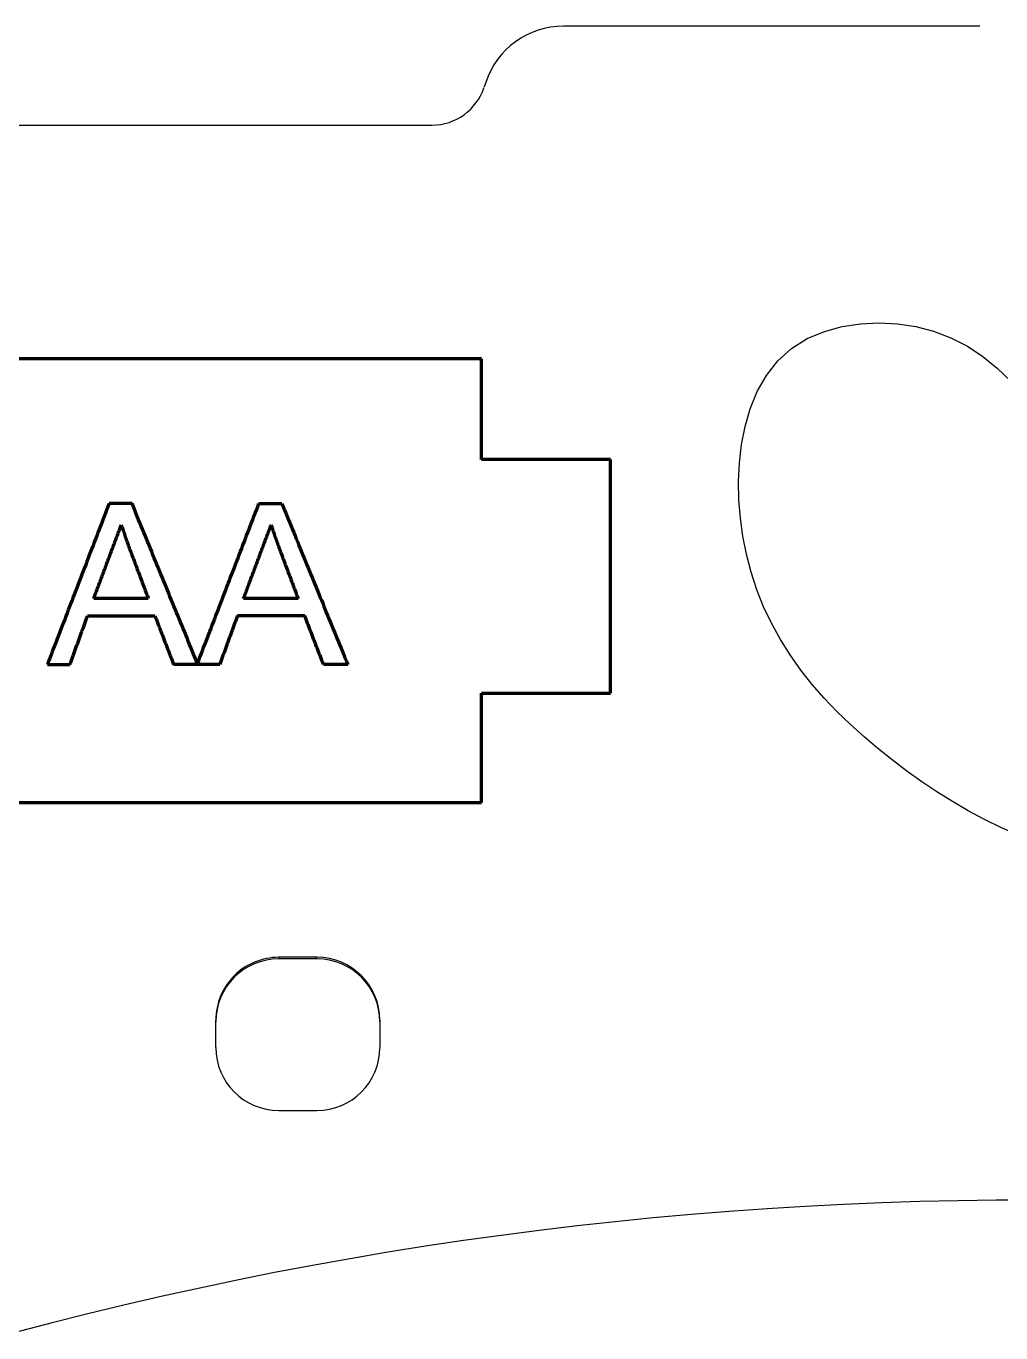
# Model space of a CAD drawing. Header units: millimetres. Extents: x 927 to 1533, y 508 to 795.
# Drawn here: x 1139.59 to 1157.42, y 625.24 to 649.14 of the extents above; entities that cross this region are included whole.
import ezdxf

# ---------------------------------------------------------------- set-up
doc = ezdxf.new("R2010")
doc.units = ezdxf.units.MM
doc.layers.add('1', color=7, linetype='Continuous', true_color=0xffffff)
doc.layers.add('激光切割', color=7, linetype='Continuous')

msp = doc.modelspace()

# ---------------------------------------------------------------- linework, layer by layer
at = {"layer": '1', "color": 1, "linetype": 'Continuous', "lineweight": 70}
for p, q in [((1147.92, 643.052), (1122.417, 643.052)), ((1147.92, 641.214), (1147.92, 643.052)), ((1150.277, 641.214), (1147.92, 641.214)), ((1150.277, 636.938), (1150.277, 641.214)), ((1141.064, 640.286), (1141.042, 640.227)), ((1141.087, 640.345), (1141.064, 640.286)), ((1141.11, 640.404), (1141.087, 640.345)), ((1141.529, 640.404), (1141.11, 640.404)), ((1141.553, 640.345), (1141.529, 640.404)), ((1141.577, 640.287), (1141.553, 640.345)), ((1141.601, 640.228), (1141.577, 640.287)), ((1143.782, 640.228), (1143.804, 640.287)), ((1143.804, 640.287), (1143.827, 640.345)), ((1143.827, 640.345), (1143.849, 640.404)), ((1143.849, 640.404), (1144.269, 640.404)), ((1144.269, 640.404), (1144.293, 640.345)), ((1144.293, 640.345), (1144.317, 640.286)), ((1144.317, 640.286), (1144.341, 640.227)), ((1140.974, 640.051), (1140.952, 639.992)), ((1140.997, 640.11), (1140.974, 640.051)), ((1141.019, 640.169), (1140.997, 640.11)), ((1141.042, 640.227), (1141.019, 640.169)), ((1141.323, 639.991), (1141.333, 640.018)), ((1141.333, 640.018), (1141.339, 639.998)), ((1141.625, 640.17), (1141.601, 640.228)), ((1141.649, 640.111), (1141.625, 640.17)), ((1141.673, 640.053), (1141.649, 640.111)), ((1141.697, 639.994), (1141.673, 640.053)), ((1143.692, 639.994), (1143.714, 640.053)), ((1143.714, 640.053), (1143.737, 640.111)), ((1143.737, 640.111), (1143.759, 640.17)), ((1143.759, 640.17), (1143.782, 640.228)), ((1144.062, 639.991), (1144.073, 640.018)), ((1144.073, 640.018), (1144.079, 639.998)), ((1144.341, 640.227), (1144.365, 640.169)), ((1144.365, 640.169), (1144.389, 640.11)), ((1144.389, 640.11), (1144.413, 640.051)), ((1144.413, 640.051), (1144.437, 639.992)), ((1140.884, 639.816), (1140.861, 639.757)), ((1140.906, 639.875), (1140.884, 639.816)), ((1140.929, 639.933), (1140.906, 639.875)), ((1140.952, 639.992), (1140.929, 639.933)), ((1141.232, 639.749), (1141.242, 639.776)), ((1141.242, 639.776), (1141.252, 639.803)), ((1141.252, 639.803), (1141.263, 639.83)), ((1141.263, 639.83), (1141.273, 639.857)), ((1141.273, 639.857), (1141.283, 639.884)), ((1141.283, 639.884), (1141.293, 639.911)), ((1141.293, 639.911), (1141.303, 639.938)), ((1141.303, 639.938), (1141.313, 639.964)), ((1141.313, 639.964), (1141.323, 639.991)), ((1141.339, 639.998), (1141.346, 639.977)), ((1141.346, 639.977), (1141.353, 639.956)), ((1141.353, 639.956), (1141.359, 639.935)), ((1141.359, 639.935), (1141.367, 639.913)), ((1141.367, 639.913), (1141.374, 639.891)), ((1141.374, 639.891), (1141.382, 639.868)), ((1141.382, 639.868), (1141.389, 639.845)), ((1141.389, 639.845), (1141.397, 639.821)), ((1141.397, 639.821), (1141.406, 639.797)), ((1141.406, 639.797), (1141.414, 639.773)), ((1141.414, 639.773), (1141.423, 639.748)), ((1141.721, 639.936), (1141.697, 639.994)), ((1141.745, 639.877), (1141.721, 639.936)), ((1141.769, 639.819), (1141.745, 639.877)), ((1141.793, 639.76), (1141.769, 639.819)), ((1143.602, 639.76), (1143.624, 639.819)), ((1143.624, 639.819), (1143.647, 639.877)), ((1143.647, 639.877), (1143.669, 639.936)), ((1143.669, 639.936), (1143.692, 639.994)), ((1143.972, 639.749), (1143.982, 639.776)), ((1143.982, 639.776), (1143.992, 639.803)), ((1143.992, 639.803), (1144.002, 639.83)), ((1144.002, 639.83), (1144.012, 639.857)), ((1144.012, 639.857), (1144.022, 639.884)), ((1144.022, 639.884), (1144.032, 639.911)), ((1144.032, 639.911), (1144.042, 639.938)), ((1144.042, 639.938), (1144.052, 639.964)), ((1144.052, 639.964), (1144.062, 639.991)), ((1144.079, 639.998), (1144.085, 639.977)), ((1144.085, 639.977), (1144.092, 639.956)), ((1144.092, 639.956), (1144.099, 639.935)), ((1144.099, 639.935), (1144.106, 639.913)), ((1144.106, 639.913), (1144.113, 639.891)), ((1144.113, 639.891), (1144.121, 639.868)), ((1144.121, 639.868), (1144.129, 639.845)), ((1144.129, 639.845), (1144.137, 639.821)), ((1144.137, 639.821), (1144.145, 639.797)), ((1144.145, 639.797), (1144.154, 639.773)), ((1144.154, 639.773), (1144.162, 639.748)), ((1144.437, 639.992), (1144.461, 639.933)), ((1144.461, 639.933), (1144.485, 639.875)), ((1144.485, 639.875), (1144.509, 639.816)), ((1144.509, 639.816), (1144.533, 639.757)), ((1140.794, 639.581), (1140.771, 639.522)), ((1140.816, 639.639), (1140.794, 639.581)), ((1140.839, 639.698), (1140.816, 639.639)), ((1140.861, 639.757), (1140.839, 639.698)), ((1141.142, 639.506), (1141.152, 639.533)), ((1141.152, 639.533), (1141.162, 639.56)), ((1141.162, 639.56), (1141.172, 639.587)), ((1141.172, 639.587), (1141.182, 639.614)), ((1141.182, 639.614), (1141.192, 639.641)), ((1141.192, 639.641), (1141.202, 639.668)), ((1141.202, 639.668), (1141.212, 639.695)), ((1141.212, 639.695), (1141.222, 639.722)), ((1141.222, 639.722), (1141.232, 639.749)), ((1141.423, 639.748), (1141.432, 639.723)), ((1141.432, 639.723), (1141.441, 639.698)), ((1141.441, 639.698), (1141.45, 639.672)), ((1141.45, 639.672), (1141.46, 639.645)), ((1141.46, 639.645), (1141.469, 639.619)), ((1141.469, 639.619), (1141.479, 639.591)), ((1141.479, 639.591), (1141.49, 639.564)), ((1141.49, 639.564), (1141.5, 639.536)), ((1141.5, 639.536), (1141.511, 639.508)), ((1141.817, 639.702), (1141.793, 639.76)), ((1141.84, 639.643), (1141.817, 639.702)), ((1141.864, 639.585), (1141.84, 639.643)), ((1141.888, 639.526), (1141.864, 639.585)), ((1143.512, 639.526), (1143.535, 639.585)), ((1143.535, 639.585), (1143.557, 639.643)), ((1143.557, 639.643), (1143.58, 639.702)), ((1143.58, 639.702), (1143.602, 639.76)), ((1143.881, 639.506), (1143.891, 639.533)), ((1143.891, 639.533), (1143.901, 639.56)), ((1143.901, 639.56), (1143.911, 639.587)), ((1143.911, 639.587), (1143.921, 639.614)), ((1143.921, 639.614), (1143.931, 639.641)), ((1143.931, 639.641), (1143.942, 639.668)), ((1143.942, 639.668), (1143.952, 639.695)), ((1143.952, 639.695), (1143.962, 639.722)), ((1143.962, 639.722), (1143.972, 639.749)), ((1144.162, 639.748), (1144.171, 639.723)), ((1144.171, 639.723), (1144.18, 639.698)), ((1144.18, 639.698), (1144.19, 639.672)), ((1144.19, 639.672), (1144.199, 639.645)), ((1144.199, 639.645), (1144.209, 639.619)), ((1144.209, 639.619), (1144.219, 639.591)), ((1144.219, 639.591), (1144.229, 639.564)), ((1144.229, 639.564), (1144.239, 639.536)), ((1144.239, 639.536), (1144.25, 639.508)), ((1144.533, 639.757), (1144.558, 639.698)), ((1144.558, 639.698), (1144.582, 639.639)), ((1144.582, 639.639), (1144.606, 639.581)), ((1144.606, 639.581), (1144.63, 639.522)), ((1140.703, 639.345), (1140.681, 639.287)), ((1140.726, 639.404), (1140.703, 639.345)), ((1140.748, 639.463), (1140.726, 639.404)), ((1140.771, 639.522), (1140.748, 639.463)), ((1141.061, 639.291), (1141.071, 639.318)), ((1141.071, 639.318), (1141.081, 639.345)), ((1141.081, 639.345), (1141.091, 639.372)), ((1141.091, 639.372), (1141.101, 639.399)), ((1141.101, 639.399), (1141.111, 639.425)), ((1141.111, 639.425), (1141.121, 639.452)), ((1141.121, 639.452), (1141.131, 639.479)), ((1141.131, 639.479), (1141.142, 639.506)), ((1141.511, 639.508), (1141.521, 639.479)), ((1141.521, 639.479), (1141.532, 639.45)), ((1141.532, 639.45), (1141.543, 639.421)), ((1141.543, 639.421), (1141.554, 639.392)), ((1141.554, 639.392), (1141.565, 639.363)), ((1141.565, 639.363), (1141.576, 639.335)), ((1141.576, 639.335), (1141.587, 639.306)), ((1141.587, 639.306), (1141.597, 639.277)), ((1141.912, 639.468), (1141.888, 639.526)), ((1141.936, 639.409), (1141.912, 639.468)), ((1141.96, 639.351), (1141.936, 639.409)), ((1141.984, 639.292), (1141.96, 639.351)), ((1142.008, 639.234), (1141.984, 639.292)), ((1143.4, 639.234), (1143.422, 639.292)), ((1143.422, 639.292), (1143.445, 639.351)), ((1143.445, 639.351), (1143.467, 639.409)), ((1143.467, 639.409), (1143.49, 639.468)), ((1143.49, 639.468), (1143.512, 639.526)), ((1143.8, 639.291), (1143.81, 639.318)), ((1143.81, 639.318), (1143.821, 639.345)), ((1143.821, 639.345), (1143.831, 639.372)), ((1143.831, 639.372), (1143.841, 639.399)), ((1143.841, 639.399), (1143.851, 639.425)), ((1143.851, 639.425), (1143.861, 639.452)), ((1143.861, 639.452), (1143.871, 639.479)), ((1143.871, 639.479), (1143.881, 639.506)), ((1144.25, 639.508), (1144.261, 639.479)), ((1144.261, 639.479), (1144.272, 639.45)), ((1144.272, 639.45), (1144.283, 639.421)), ((1144.283, 639.421), (1144.293, 639.392)), ((1144.293, 639.392), (1144.304, 639.363)), ((1144.304, 639.363), (1144.315, 639.335)), ((1144.315, 639.335), (1144.326, 639.306)), ((1144.326, 639.306), (1144.337, 639.277)), ((1144.63, 639.522), (1144.654, 639.463)), ((1144.654, 639.463), (1144.678, 639.404)), ((1144.678, 639.404), (1144.702, 639.345)), ((1144.702, 639.345), (1144.726, 639.287)), ((1140.613, 639.11), (1140.59, 639.051)), ((1140.635, 639.169), (1140.613, 639.11)), ((1140.658, 639.228), (1140.635, 639.169)), ((1140.681, 639.287), (1140.658, 639.228)), ((1140.97, 639.048), (1140.98, 639.075)), ((1140.98, 639.075), (1140.99, 639.102)), ((1140.99, 639.102), (1141, 639.129)), ((1141, 639.129), (1141.011, 639.156)), ((1141.011, 639.156), (1141.021, 639.183)), ((1141.021, 639.183), (1141.031, 639.21)), ((1141.031, 639.21), (1141.041, 639.237)), ((1141.041, 639.237), (1141.051, 639.264)), ((1141.051, 639.264), (1141.061, 639.291)), ((1141.597, 639.277), (1141.608, 639.248)), ((1141.608, 639.248), (1141.619, 639.219)), ((1141.619, 639.219), (1141.63, 639.19)), ((1141.63, 639.19), (1141.641, 639.161)), ((1141.641, 639.161), (1141.652, 639.133)), ((1141.652, 639.133), (1141.663, 639.104)), ((1141.663, 639.104), (1141.674, 639.075)), ((1141.674, 639.075), (1141.684, 639.046)), ((1142.032, 639.175), (1142.008, 639.234)), ((1142.056, 639.117), (1142.032, 639.175)), ((1142.08, 639.058), (1142.056, 639.117)), ((1142.104, 639), (1142.08, 639.058)), ((1143.31, 639), (1143.332, 639.058)), ((1143.332, 639.058), (1143.355, 639.117)), ((1143.355, 639.117), (1143.377, 639.175)), ((1143.377, 639.175), (1143.4, 639.234)), ((1143.71, 639.048), (1143.72, 639.075)), ((1143.72, 639.075), (1143.73, 639.102)), ((1143.73, 639.102), (1143.74, 639.129)), ((1143.74, 639.129), (1143.75, 639.156)), ((1143.75, 639.156), (1143.76, 639.183)), ((1143.76, 639.183), (1143.77, 639.21)), ((1143.77, 639.21), (1143.78, 639.237)), ((1143.78, 639.237), (1143.79, 639.264)), ((1143.79, 639.264), (1143.8, 639.291)), ((1144.337, 639.277), (1144.348, 639.248)), ((1144.348, 639.248), (1144.359, 639.219)), ((1144.359, 639.219), (1144.37, 639.19)), ((1144.37, 639.19), (1144.38, 639.161)), ((1144.38, 639.161), (1144.391, 639.133)), ((1144.391, 639.133), (1144.402, 639.104)), ((1144.402, 639.104), (1144.413, 639.075)), ((1144.413, 639.075), (1144.424, 639.046)), ((1144.726, 639.287), (1144.75, 639.228)), ((1144.75, 639.228), (1144.774, 639.169)), ((1144.774, 639.169), (1144.798, 639.11)), ((1144.798, 639.11), (1144.822, 639.051)), ((1140.5, 638.816), (1140.477, 638.757)), ((1140.523, 638.875), (1140.5, 638.816)), ((1140.545, 638.934), (1140.523, 638.875)), ((1140.568, 638.993), (1140.545, 638.934)), ((1140.59, 639.051), (1140.568, 638.993)), ((1140.879, 638.806), (1140.89, 638.833)), ((1140.89, 638.833), (1140.9, 638.86)), ((1140.9, 638.86), (1140.91, 638.886)), ((1140.91, 638.886), (1140.92, 638.913)), ((1140.92, 638.913), (1140.93, 638.94)), ((1140.93, 638.94), (1140.94, 638.967)), ((1140.94, 638.967), (1140.95, 638.994)), ((1140.95, 638.994), (1140.96, 639.021)), ((1140.96, 639.021), (1140.97, 639.048)), ((1141.684, 639.046), (1141.695, 639.017)), ((1141.695, 639.017), (1141.706, 638.988)), ((1141.706, 638.988), (1141.717, 638.959)), ((1141.717, 638.959), (1141.728, 638.931)), ((1141.728, 638.931), (1141.739, 638.902)), ((1141.739, 638.902), (1141.75, 638.873)), ((1141.75, 638.873), (1141.761, 638.844)), ((1141.761, 638.844), (1141.771, 638.815)), ((1141.771, 638.815), (1141.782, 638.786)), ((1142.128, 638.941), (1142.104, 639)), ((1142.152, 638.883), (1142.128, 638.941)), ((1142.176, 638.824), (1142.152, 638.883)), ((1142.199, 638.766), (1142.176, 638.824)), ((1143.22, 638.766), (1143.243, 638.824)), ((1143.243, 638.824), (1143.265, 638.883)), ((1143.265, 638.883), (1143.288, 638.941)), ((1143.288, 638.941), (1143.31, 639)), ((1143.619, 638.806), (1143.629, 638.833)), ((1143.629, 638.833), (1143.639, 638.86)), ((1143.639, 638.86), (1143.649, 638.886)), ((1143.649, 638.886), (1143.659, 638.913)), ((1143.659, 638.913), (1143.669, 638.94)), ((1143.669, 638.94), (1143.679, 638.967)), ((1143.679, 638.967), (1143.69, 638.994)), ((1143.69, 638.994), (1143.7, 639.021)), ((1143.7, 639.021), (1143.71, 639.048)), ((1144.424, 639.046), (1144.435, 639.017)), ((1144.435, 639.017), (1144.446, 638.988)), ((1144.446, 638.988), (1144.457, 638.959)), ((1144.457, 638.959), (1144.467, 638.931)), ((1144.467, 638.931), (1144.478, 638.902)), ((1144.478, 638.902), (1144.489, 638.873)), ((1144.489, 638.873), (1144.5, 638.844)), ((1144.5, 638.844), (1144.511, 638.815)), ((1144.511, 638.815), (1144.522, 638.786)), ((1144.822, 639.051), (1144.846, 638.993)), ((1144.846, 638.993), (1144.87, 638.934)), ((1144.87, 638.934), (1144.894, 638.875)), ((1144.894, 638.875), (1144.918, 638.816)), ((1144.918, 638.816), (1144.942, 638.757)), ((1140.41, 638.581), (1140.387, 638.522)), ((1140.432, 638.64), (1140.41, 638.581)), ((1140.455, 638.699), (1140.432, 638.64)), ((1140.477, 638.757), (1140.455, 638.699)), ((1140.829, 638.671), (1140.839, 638.698)), ((1141.826, 638.671), (1140.829, 638.671)), ((1140.839, 638.698), (1140.849, 638.725)), ((1140.849, 638.725), (1140.859, 638.752)), ((1140.859, 638.752), (1140.869, 638.779)), ((1140.869, 638.779), (1140.879, 638.806)), ((1141.782, 638.786), (1141.793, 638.757)), ((1141.793, 638.757), (1141.804, 638.729)), ((1141.804, 638.729), (1141.815, 638.7)), ((1141.815, 638.7), (1141.826, 638.671)), ((1142.223, 638.707), (1142.199, 638.766)), ((1142.247, 638.649), (1142.223, 638.707)), ((1142.271, 638.59), (1142.247, 638.649)), ((1142.295, 638.532), (1142.271, 638.59)), ((1143.13, 638.532), (1143.153, 638.59)), ((1143.153, 638.59), (1143.175, 638.649)), ((1143.175, 638.649), (1143.198, 638.707)), ((1143.198, 638.707), (1143.22, 638.766)), ((1143.569, 638.671), (1143.579, 638.698)), ((1144.565, 638.671), (1143.569, 638.671)), ((1143.579, 638.698), (1143.589, 638.725)), ((1143.589, 638.725), (1143.599, 638.752)), ((1143.599, 638.752), (1143.609, 638.779)), ((1143.609, 638.779), (1143.619, 638.806)), ((1144.522, 638.786), (1144.533, 638.757)), ((1144.533, 638.757), (1144.543, 638.729)), ((1144.543, 638.729), (1144.554, 638.7)), ((1144.554, 638.7), (1144.565, 638.671)), ((1144.942, 638.757), (1144.966, 638.699)), ((1144.966, 638.699), (1144.991, 638.64)), ((1144.991, 638.64), (1145.015, 638.581)), ((1145.015, 638.581), (1145.039, 638.522)), ((1140.319, 638.346), (1140.297, 638.287)), ((1140.342, 638.404), (1140.319, 638.346)), ((1140.364, 638.463), (1140.342, 638.404)), ((1140.387, 638.522), (1140.364, 638.463)), ((1140.704, 638.319), (1140.711, 638.336)), ((1140.711, 638.336), (1140.717, 638.354)), ((1140.717, 638.354), (1141.946, 638.354)), ((1141.946, 638.354), (1141.953, 638.336)), ((1141.953, 638.336), (1141.96, 638.319)), ((1142.319, 638.473), (1142.295, 638.532)), ((1142.343, 638.415), (1142.319, 638.473)), ((1142.367, 638.356), (1142.343, 638.415)), ((1142.391, 638.298), (1142.367, 638.356)), ((1143.04, 638.298), (1143.063, 638.356)), ((1143.063, 638.356), (1143.085, 638.415)), ((1143.085, 638.415), (1143.108, 638.473)), ((1143.108, 638.473), (1143.13, 638.532)), ((1143.45, 638.336), (1143.444, 638.319)), ((1143.456, 638.354), (1143.45, 638.336)), ((1144.686, 638.354), (1143.456, 638.354)), ((1144.692, 638.336), (1144.686, 638.354)), ((1144.699, 638.319), (1144.692, 638.336)), ((1145.039, 638.522), (1145.063, 638.463)), ((1145.063, 638.463), (1145.087, 638.404)), ((1145.087, 638.404), (1145.111, 638.346)), ((1145.111, 638.346), (1145.135, 638.287)), ((1140.229, 638.11), (1140.206, 638.052)), ((1140.252, 638.169), (1140.229, 638.11)), ((1140.274, 638.228), (1140.252, 638.169)), ((1140.297, 638.287), (1140.274, 638.228)), ((1140.62, 638.087), (1140.626, 638.105)), ((1140.626, 638.105), (1140.633, 638.123)), ((1140.633, 638.123), (1140.639, 638.14)), ((1140.639, 638.14), (1140.646, 638.158)), ((1140.646, 638.158), (1140.652, 638.176)), ((1140.652, 638.176), (1140.659, 638.194)), ((1140.659, 638.194), (1140.665, 638.212)), ((1140.665, 638.212), (1140.672, 638.23)), ((1140.672, 638.23), (1140.678, 638.247)), ((1140.678, 638.247), (1140.685, 638.265)), ((1140.685, 638.265), (1140.691, 638.283)), ((1140.691, 638.283), (1140.698, 638.301)), ((1140.698, 638.301), (1140.704, 638.319)), ((1141.96, 638.319), (1141.967, 638.301)), ((1141.967, 638.301), (1141.974, 638.283)), ((1141.974, 638.283), (1141.98, 638.265)), ((1141.98, 638.265), (1141.987, 638.247)), ((1141.987, 638.247), (1141.994, 638.23)), ((1141.994, 638.23), (1142.001, 638.212)), ((1142.001, 638.212), (1142.008, 638.194)), ((1142.008, 638.194), (1142.015, 638.176)), ((1142.015, 638.176), (1142.022, 638.158)), ((1142.022, 638.158), (1142.028, 638.14)), ((1142.028, 638.14), (1142.035, 638.123)), ((1142.035, 638.123), (1142.042, 638.105)), ((1142.042, 638.105), (1142.049, 638.087)), ((1142.415, 638.239), (1142.391, 638.298)), ((1142.439, 638.181), (1142.415, 638.239)), ((1142.463, 638.122), (1142.439, 638.181)), ((1142.487, 638.064), (1142.463, 638.122)), ((1142.951, 638.064), (1142.973, 638.122)), ((1142.973, 638.122), (1142.995, 638.181)), ((1142.995, 638.181), (1143.018, 638.239)), ((1143.018, 638.239), (1143.04, 638.298)), ((1143.366, 638.105), (1143.359, 638.087)), ((1143.372, 638.123), (1143.366, 638.105)), ((1143.379, 638.14), (1143.372, 638.123)), ((1143.385, 638.158), (1143.379, 638.14)), ((1143.392, 638.176), (1143.385, 638.158)), ((1143.398, 638.194), (1143.392, 638.176)), ((1143.405, 638.212), (1143.398, 638.194)), ((1143.411, 638.23), (1143.405, 638.212)), ((1143.418, 638.247), (1143.411, 638.23)), ((1143.424, 638.265), (1143.418, 638.247)), ((1143.431, 638.283), (1143.424, 638.265)), ((1143.437, 638.301), (1143.431, 638.283)), ((1143.444, 638.319), (1143.437, 638.301)), ((1144.706, 638.301), (1144.699, 638.319)), ((1144.713, 638.283), (1144.706, 638.301)), ((1144.72, 638.265), (1144.713, 638.283)), ((1144.727, 638.247), (1144.72, 638.265)), ((1144.734, 638.23), (1144.727, 638.247)), ((1144.74, 638.212), (1144.734, 638.23)), ((1144.747, 638.194), (1144.74, 638.212)), ((1144.754, 638.176), (1144.747, 638.194)), ((1144.761, 638.158), (1144.754, 638.176)), ((1144.768, 638.14), (1144.761, 638.158)), ((1144.775, 638.123), (1144.768, 638.14)), ((1144.782, 638.105), (1144.775, 638.123)), ((1144.788, 638.087), (1144.782, 638.105)), ((1145.135, 638.287), (1145.159, 638.228)), ((1145.159, 638.228), (1145.183, 638.169)), ((1145.183, 638.169), (1145.207, 638.11)), ((1145.207, 638.11), (1145.231, 638.052)), ((1140.139, 637.875), (1140.116, 637.816)), ((1140.161, 637.934), (1140.139, 637.875)), ((1140.184, 637.993), (1140.161, 637.934)), ((1140.206, 638.052), (1140.184, 637.993)), ((1140.536, 637.855), (1140.542, 637.873)), ((1140.542, 637.873), (1140.549, 637.891)), ((1140.549, 637.891), (1140.555, 637.909)), ((1140.555, 637.909), (1140.562, 637.927)), ((1140.562, 637.927), (1140.568, 637.945)), ((1140.568, 637.945), (1140.575, 637.962)), ((1140.575, 637.962), (1140.581, 637.98)), ((1140.581, 637.98), (1140.588, 637.998)), ((1140.588, 637.998), (1140.594, 638.016)), ((1140.594, 638.016), (1140.601, 638.034)), ((1140.601, 638.034), (1140.607, 638.051)), ((1140.607, 638.051), (1140.614, 638.069)), ((1140.614, 638.069), (1140.62, 638.087)), ((1142.049, 638.087), (1142.056, 638.069)), ((1142.056, 638.069), (1142.063, 638.051)), ((1142.063, 638.051), (1142.07, 638.034)), ((1142.07, 638.034), (1142.076, 638.016)), ((1142.076, 638.016), (1142.083, 637.998)), ((1142.083, 637.998), (1142.09, 637.98)), ((1142.09, 637.98), (1142.097, 637.962)), ((1142.097, 637.962), (1142.104, 637.945)), ((1142.104, 637.945), (1142.111, 637.927)), ((1142.111, 637.927), (1142.118, 637.909)), ((1142.118, 637.909), (1142.124, 637.891)), ((1142.124, 637.891), (1142.131, 637.873)), ((1142.131, 637.873), (1142.138, 637.855)), ((1142.511, 638.005), (1142.487, 638.064)), ((1142.534, 637.947), (1142.511, 638.005)), ((1142.558, 637.888), (1142.534, 637.947)), ((1142.582, 637.83), (1142.558, 637.888)), ((1142.861, 637.83), (1142.883, 637.888)), ((1142.883, 637.888), (1142.906, 637.947)), ((1142.906, 637.947), (1142.928, 638.005)), ((1142.928, 638.005), (1142.951, 638.064)), ((1143.282, 637.873), (1143.275, 637.855)), ((1143.288, 637.891), (1143.282, 637.873)), ((1143.295, 637.909), (1143.288, 637.891)), ((1143.301, 637.927), (1143.295, 637.909)), ((1143.308, 637.945), (1143.301, 637.927)), ((1143.314, 637.962), (1143.308, 637.945)), ((1143.321, 637.98), (1143.314, 637.962)), ((1143.327, 637.998), (1143.321, 637.98)), ((1143.334, 638.016), (1143.327, 637.998)), ((1143.34, 638.034), (1143.334, 638.016)), ((1143.347, 638.051), (1143.34, 638.034)), ((1143.353, 638.069), (1143.347, 638.051)), ((1143.359, 638.087), (1143.353, 638.069)), ((1144.795, 638.069), (1144.788, 638.087)), ((1144.802, 638.051), (1144.795, 638.069)), ((1144.809, 638.034), (1144.802, 638.051)), ((1144.816, 638.016), (1144.809, 638.034)), ((1144.823, 637.998), (1144.816, 638.016)), ((1144.83, 637.98), (1144.823, 637.998)), ((1144.836, 637.962), (1144.83, 637.98)), ((1144.843, 637.945), (1144.836, 637.962)), ((1144.85, 637.927), (1144.843, 637.945)), ((1144.857, 637.909), (1144.85, 637.927)), ((1144.864, 637.891), (1144.857, 637.909)), ((1144.871, 637.873), (1144.864, 637.891)), ((1144.878, 637.855), (1144.871, 637.873)), ((1145.231, 638.052), (1145.255, 637.993)), ((1145.255, 637.993), (1145.279, 637.934)), ((1145.279, 637.934), (1145.303, 637.875)), ((1145.303, 637.875), (1145.327, 637.816)), ((1140.048, 637.64), (1140.026, 637.581)), ((1140.071, 637.699), (1140.048, 637.64)), ((1140.094, 637.758), (1140.071, 637.699)), ((1140.116, 637.816), (1140.094, 637.758)), ((1140.445, 637.606), (1140.452, 637.624)), ((1140.452, 637.624), (1140.458, 637.642)), ((1140.458, 637.642), (1140.465, 637.66)), ((1140.465, 637.66), (1140.471, 637.677)), ((1140.471, 637.677), (1140.478, 637.695)), ((1140.478, 637.695), (1140.484, 637.713)), ((1140.484, 637.713), (1140.491, 637.731)), ((1140.491, 637.731), (1140.497, 637.749)), ((1140.497, 637.749), (1140.504, 637.766)), ((1140.504, 637.766), (1140.51, 637.784)), ((1140.51, 637.784), (1140.516, 637.802)), ((1140.516, 637.802), (1140.523, 637.82)), ((1140.523, 637.82), (1140.529, 637.838)), ((1140.529, 637.838), (1140.536, 637.855)), ((1142.138, 637.855), (1142.145, 637.838)), ((1142.145, 637.838), (1142.152, 637.82)), ((1142.152, 637.82), (1142.159, 637.802)), ((1142.159, 637.802), (1142.166, 637.784)), ((1142.166, 637.784), (1142.172, 637.766)), ((1142.172, 637.766), (1142.179, 637.749)), ((1142.179, 637.749), (1142.186, 637.731)), ((1142.186, 637.731), (1142.193, 637.713)), ((1142.193, 637.713), (1142.2, 637.695)), ((1142.2, 637.695), (1142.207, 637.677)), ((1142.207, 637.677), (1142.214, 637.66)), ((1142.214, 637.66), (1142.22, 637.642)), ((1142.22, 637.642), (1142.227, 637.624)), ((1142.227, 637.624), (1142.234, 637.606)), ((1142.606, 637.771), (1142.582, 637.83)), ((1142.63, 637.713), (1142.606, 637.771)), ((1142.654, 637.654), (1142.63, 637.713)), ((1142.678, 637.596), (1142.654, 637.654)), ((1142.771, 637.596), (1142.793, 637.654)), ((1142.793, 637.654), (1142.816, 637.713)), ((1142.816, 637.713), (1142.838, 637.771)), ((1142.838, 637.771), (1142.861, 637.83)), ((1143.191, 637.624), (1143.185, 637.606)), ((1143.198, 637.642), (1143.191, 637.624)), ((1143.204, 637.66), (1143.198, 637.642)), ((1143.211, 637.677), (1143.204, 637.66)), ((1143.217, 637.695), (1143.211, 637.677)), ((1143.224, 637.713), (1143.217, 637.695)), ((1143.23, 637.731), (1143.224, 637.713)), ((1143.237, 637.749), (1143.23, 637.731)), ((1143.243, 637.766), (1143.237, 637.749)), ((1143.249, 637.784), (1143.243, 637.766)), ((1143.256, 637.802), (1143.249, 637.784)), ((1143.262, 637.82), (1143.256, 637.802)), ((1143.269, 637.838), (1143.262, 637.82)), ((1143.275, 637.855), (1143.269, 637.838)), ((1144.885, 637.838), (1144.878, 637.855)), ((1144.891, 637.82), (1144.885, 637.838)), ((1144.898, 637.802), (1144.891, 637.82)), ((1144.905, 637.784), (1144.898, 637.802)), ((1144.912, 637.766), (1144.905, 637.784)), ((1144.919, 637.749), (1144.912, 637.766)), ((1144.926, 637.731), (1144.919, 637.749)), ((1144.933, 637.713), (1144.926, 637.731)), ((1144.939, 637.695), (1144.933, 637.713)), ((1144.946, 637.677), (1144.939, 637.695)), ((1144.953, 637.66), (1144.946, 637.677)), ((1144.96, 637.642), (1144.953, 637.66)), ((1144.967, 637.624), (1144.96, 637.642)), ((1144.974, 637.606), (1144.967, 637.624)), ((1145.327, 637.816), (1145.351, 637.758)), ((1145.351, 637.758), (1145.375, 637.699)), ((1145.375, 637.699), (1145.399, 637.64)), ((1145.399, 637.64), (1145.423, 637.581)), ((1140.003, 637.522), (1139.981, 637.464)), ((1139.981, 637.464), (1140.394, 637.464)), ((1140.026, 637.581), (1140.003, 637.522)), ((1140.394, 637.464), (1140.4, 637.481)), ((1140.4, 637.481), (1140.407, 637.499)), ((1140.407, 637.499), (1140.413, 637.517)), ((1140.413, 637.517), (1140.419, 637.535)), ((1140.419, 637.535), (1140.426, 637.553)), ((1140.426, 637.553), (1140.432, 637.57)), ((1140.432, 637.57), (1140.439, 637.588)), ((1140.439, 637.588), (1140.445, 637.606)), ((1142.234, 637.606), (1142.241, 637.588)), ((1142.241, 637.588), (1142.248, 637.57)), ((1142.248, 637.57), (1142.255, 637.553)), ((1142.255, 637.553), (1142.262, 637.535)), ((1142.262, 637.535), (1142.269, 637.517)), ((1142.269, 637.517), (1142.275, 637.499)), ((1142.275, 637.499), (1142.282, 637.481)), ((1142.282, 637.481), (1142.289, 637.464)), ((1143.133, 637.464), (1142.289, 637.464)), ((1142.702, 637.537), (1142.678, 637.596)), ((1142.726, 637.479), (1142.702, 637.537)), ((1142.726, 637.479), (1142.748, 637.537)), ((1142.748, 637.537), (1142.771, 637.596)), ((1143.14, 637.481), (1143.133, 637.464)), ((1143.146, 637.499), (1143.14, 637.481)), ((1143.152, 637.517), (1143.146, 637.499)), ((1143.159, 637.535), (1143.152, 637.517)), ((1143.165, 637.553), (1143.159, 637.535)), ((1143.172, 637.57), (1143.165, 637.553)), ((1143.178, 637.588), (1143.172, 637.57)), ((1143.185, 637.606), (1143.178, 637.588)), ((1144.981, 637.588), (1144.974, 637.606)), ((1144.987, 637.57), (1144.981, 637.588)), ((1144.994, 637.553), (1144.987, 637.57)), ((1145.001, 637.535), (1144.994, 637.553)), ((1145.008, 637.517), (1145.001, 637.535)), ((1145.015, 637.499), (1145.008, 637.517)), ((1145.022, 637.481), (1145.015, 637.499)), ((1145.029, 637.464), (1145.022, 637.481)), ((1145.472, 637.464), (1145.029, 637.464)), ((1145.423, 637.581), (1145.448, 637.522)), ((1145.448, 637.522), (1145.472, 637.464)), ((1147.92, 634.937), (1147.92, 636.938)), ((1147.92, 636.938), (1150.277, 636.938)), ((1122.417, 634.937), (1147.92, 634.937))]:
    msp.add_line(p, q, dxfattribs=at)
at = {"layer": '激光切割', "color": 7}
for p, q in [((1157.031, 649.137), (1149.42, 649.137)), ((1147.996, 648.109), (1147.963, 648.012)), ((1126.107, 647.326), (1147.014, 647.326)), ((1144.911, 632.107), (1144.211, 632.107)), ((1144.211, 632.107), (1144.211, 632.078)), ((1144.911, 632.078), (1144.211, 632.078)), ((1144.911, 632.078), (1144.911, 632.107)), ((1143.061, 630.457), (1143.061, 630.957)), ((1146.061, 630.957), (1146.061, 630.457)), ((1144.211, 629.307), (1144.911, 629.307))]:
    msp.add_line(p, q, dxfattribs=at)
for points in [[(1157.722, 634.345), (1157.415, 634.482), (1157.115, 634.63), (1156.82, 634.788), (1156.531, 634.956), (1156.248, 635.133), (1155.97, 635.319), (1155.697, 635.514), (1155.429, 635.717), (1155.165, 635.928), (1154.909, 636.145), (1154.659, 636.369), (1154.419, 636.602), (1154.188, 636.844), (1153.968, 637.097), (1153.759, 637.361), (1153.563, 637.637), (1153.384, 637.922), (1153.222, 638.216), (1153.079, 638.519), (1152.955, 638.83), (1152.85, 639.15), (1152.764, 639.478), (1152.699, 639.808), (1152.653, 640.14), (1152.626, 640.474), (1152.62, 640.81), (1152.635, 641.148), (1152.674, 641.485), (1152.739, 641.816), (1152.834, 642.141), (1152.963, 642.454), (1153.13, 642.748), (1153.339, 643.016), (1153.588, 643.243), (1153.876, 643.424), (1154.189, 643.555), (1154.517, 643.643), (1154.851, 643.692), (1155.188, 643.708), (1155.527, 643.691), (1155.86, 643.642), (1156.186, 643.559), (1156.504, 643.438), (1156.804, 643.283), (1157.085, 643.097), (1157.348, 642.884), (1157.593, 642.649)], [(1158.035, 627.668), (1157.335, 627.665), (1156.635, 627.655), (1155.935, 627.639), (1155.236, 627.616), (1154.538, 627.587), (1153.841, 627.551), (1153.143, 627.508), (1152.447, 627.459), (1151.751, 627.403), (1151.056, 627.34), (1150.361, 627.27), (1149.667, 627.194), (1148.974, 627.111), (1148.281, 627.022), (1147.589, 626.925), (1146.897, 626.822), (1146.206, 626.712), (1145.515, 626.594), (1144.826, 626.47), (1144.137, 626.34), (1143.451, 626.202), (1142.766, 626.058), (1142.083, 625.908), (1141.402, 625.75), (1140.723, 625.586), (1140.046, 625.416), (1139.37, 625.239)]]:
    msp.add_lwpolyline(points, dxfattribs=at)
for centre, major_axis, start_param, end_param in [((1149.42, 647.637), (-1.5, 0), 4.712387, 5.963487), ((1147.014, 648.326), (1, 0), 4.712389, 5.963487), ((1144.211, 630.957), (1.15, 0), 1.570796, 3.141593), ((1144.211, 630.928), (-1.15, 0), 4.712389, 6.283185), ((1144.911, 630.957), (1.15, 0), 0, 1.570796), ((1144.911, 630.928), (-1.15, 0), 3.141593, 4.712389), ((1144.211, 630.457), (1.15, 0), 3.141593, 4.712389), ((1144.911, 630.457), (1.15, 0), 4.712389, 6.283185)]:
    msp.add_ellipse(centre, major_axis=major_axis, ratio=0.999953, start_param=start_param, end_param=end_param, dxfattribs=at)

doc.saveas('drawing.dxf')
